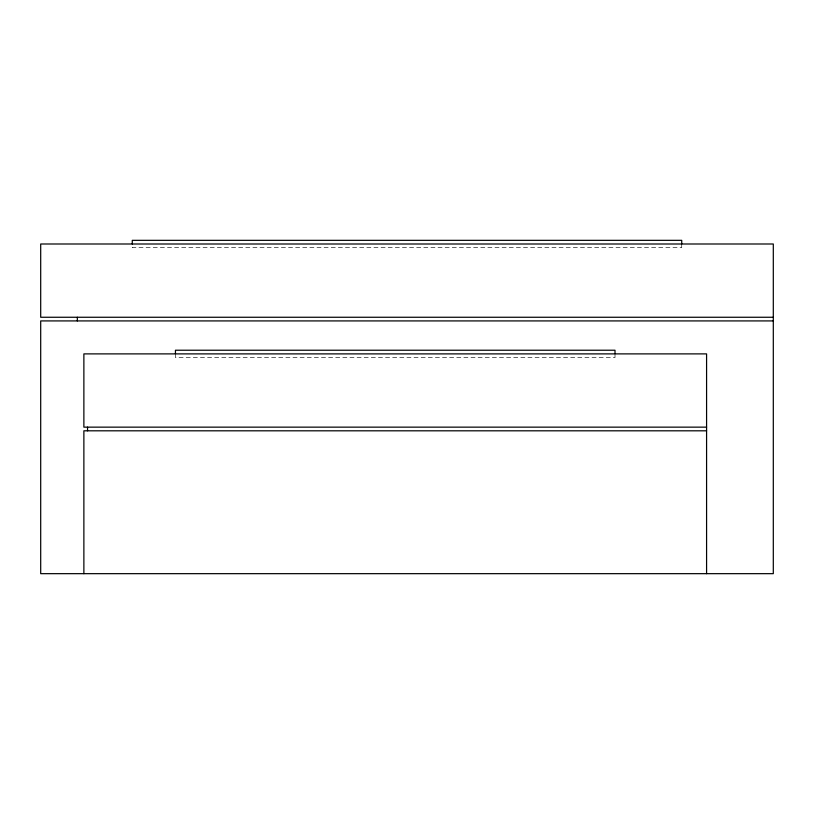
<?xml version="1.0" encoding="UTF-8"?>
<svg xmlns="http://www.w3.org/2000/svg" width="814" height="814" viewBox="0 0 814 814"><rect width="100%" height="100%" fill="white"/><g stroke="black" fill="none" stroke-linecap="round" stroke-linejoin="round"><path stroke-width="0.61" stroke-dasharray="4.07 3.05" d="M681.725 245.218L681.725 247.66L132.275 247.66L132.275 245.218M615.008 355.108L615.008 357.55L175.448 357.55L175.448 355.108"/><path stroke-width="1.22" d="M773.3 317.257L40.7 317.257L40.7 243.997L773.3 243.997L773.3 573.667L40.7 573.667L40.7 320.919L773.3 320.919M706.583 427.147L83.873 427.147L83.873 353.887L706.583 353.887L706.583 573.667M706.583 430.81L83.873 430.81L83.873 573.667M681.725 243.997L681.725 240.334L132.275 240.334L132.275 243.997M615.008 353.887L615.008 350.224L175.448 350.224L175.448 353.887M87.536 427.147L87.536 430.81M77.33 317.257L77.33 320.919"/></g></svg>
